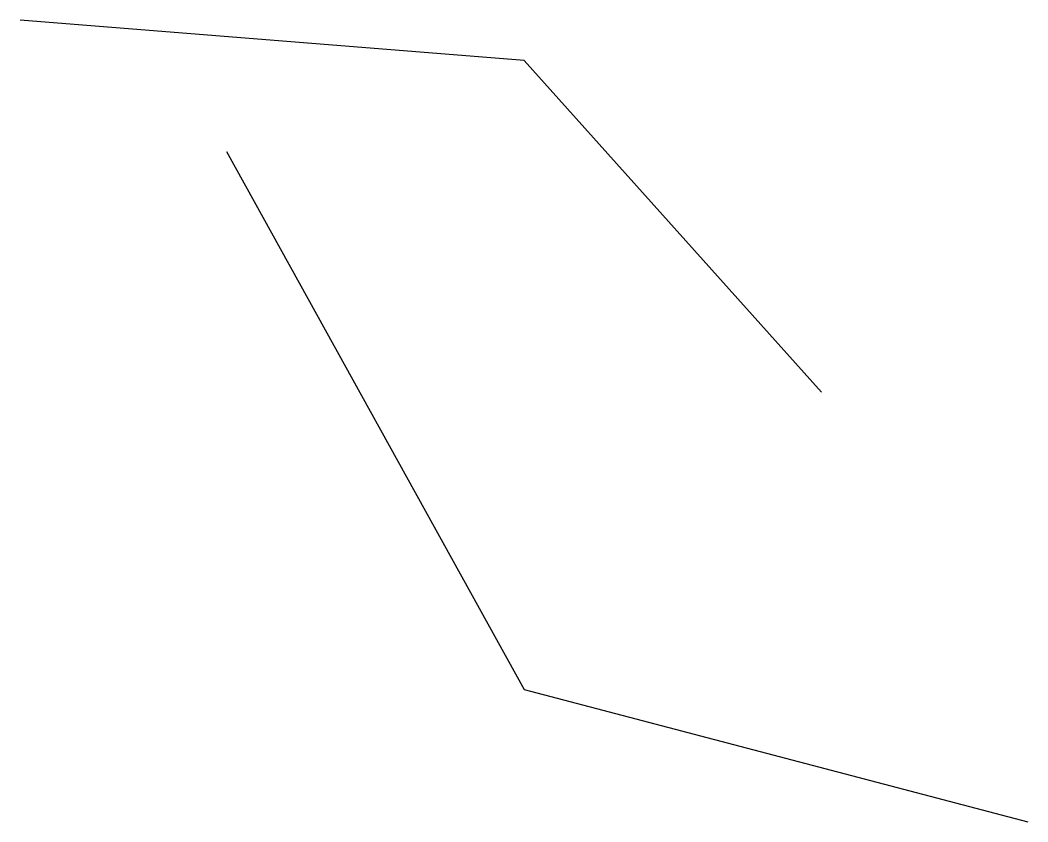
# Model space of a CAD drawing. Header units: millimetres. Extents: x 0 to 88, y 20 to 90.
import ezdxf

# ---------------------------------------------------------------- set-up
doc = ezdxf.new("R2010")
doc.units = ezdxf.units.MM
doc.layers.add('2', color=2, linetype='Continuous')
doc.layers.add('4', color=66, linetype='Continuous')

msp = doc.modelspace()

# ---------------------------------------------------------------- linework, layer by layer
at = {"layer": '2'}
msp.add_polyline3d([(69.981, 57.528, 80), (44, 86.473, 35), (0, 90, 0)], dxfattribs=at)
at = {"layer": '4'}
msp.add_polyline3d([(18.019, 78.539, 80), (44, 31.547, 35), (88, 20, 15)], dxfattribs=at)

doc.saveas('drawing.dxf')
